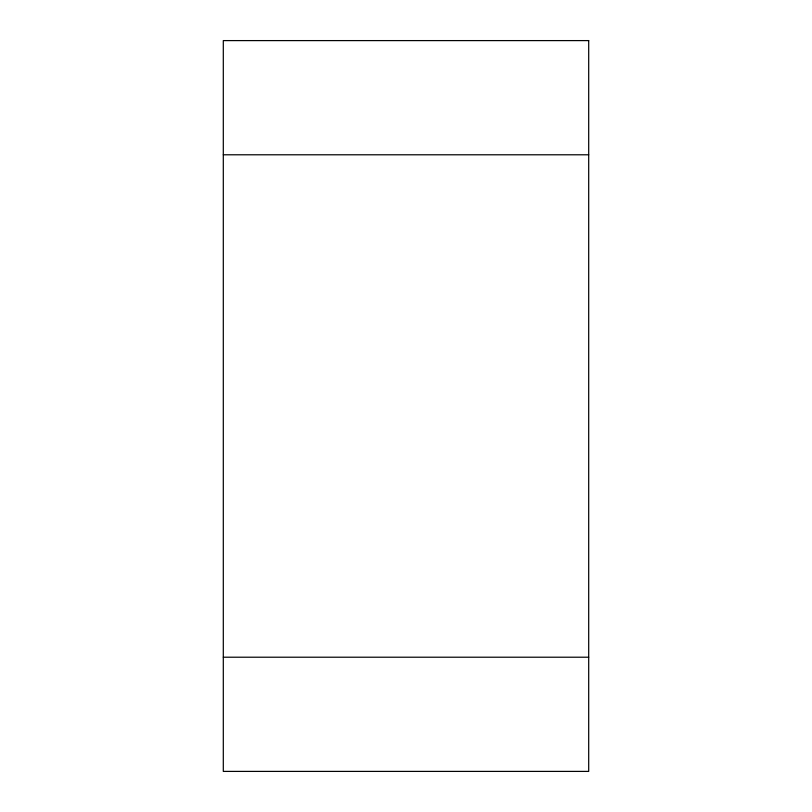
<?xml version="1.0" encoding="UTF-8"?>
<svg xmlns="http://www.w3.org/2000/svg" width="812" height="812" viewBox="0 0 812 812"><rect width="100%" height="100%" fill="white"/><g stroke="black" fill="none" stroke-linecap="round" stroke-linejoin="round"><path stroke-width="1.22" d="M223.3 154.787L588.7 154.787M223.3 657.212L588.7 657.212M588.7 40.6L223.3 40.6L223.3 771.4L588.7 771.4L588.7 40.6"/></g></svg>
